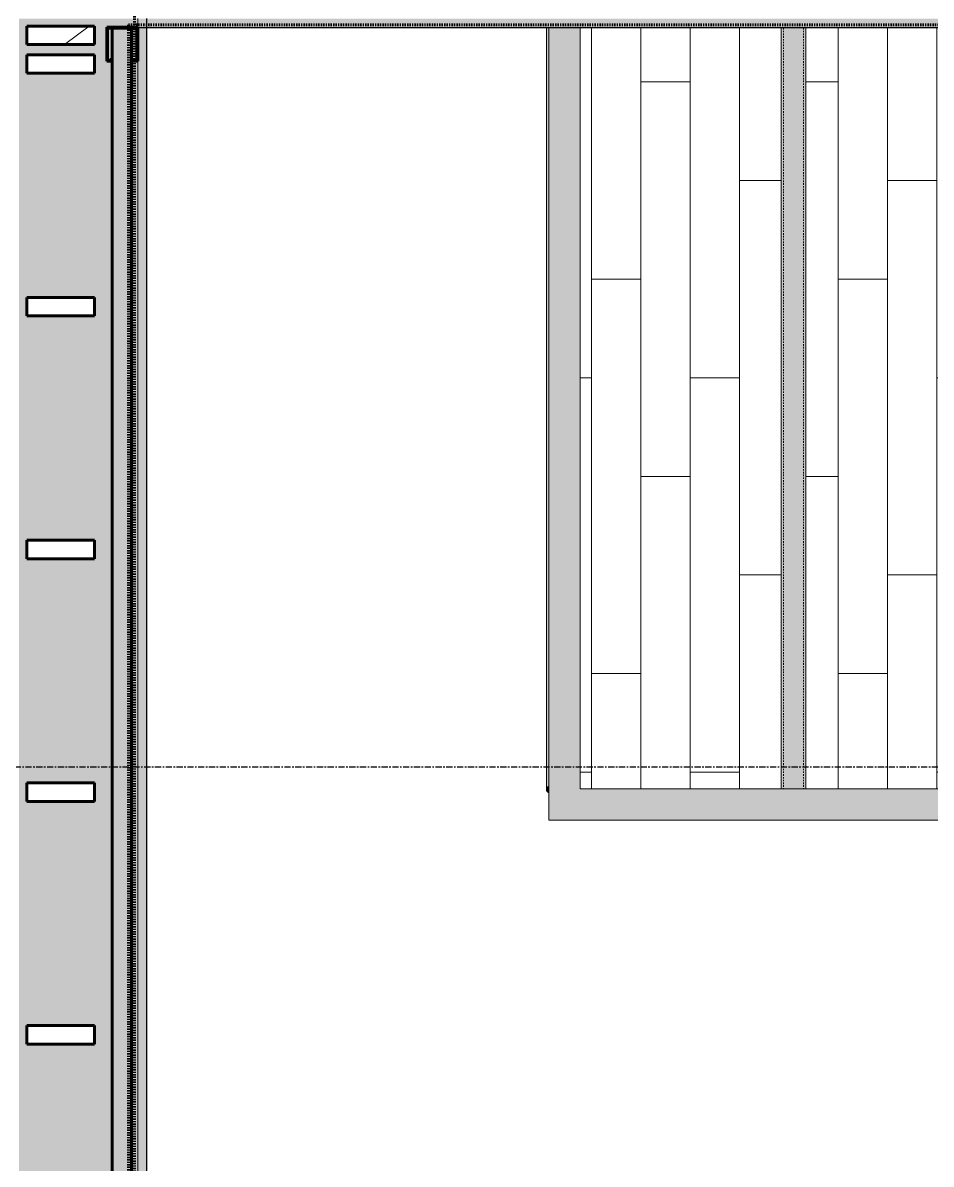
# Model space of a CAD drawing. Header units: inches. Extents: x -4110 to -1807, y 11006 to 12281.
# Drawn here: x -3410 to -3336.3, y 11155 to 11247.6 of the extents above; entities that cross this region are included whole.
import ezdxf

# ---------------------------------------------------------------- set-up
doc = ezdxf.new("R2010")
doc.units = ezdxf.units.IN
doc.header["$MEASUREMENT"] = 0
for name, pattern in [('Dash 1_16_', [0.125, 0.0625, -0.0625]), ('Double Dash 3_8_', [1, 0.375, -0.125, 0.125, -0.125, 0.125, -0.125]), ('Grid Line 1_2_', [0.875, 0.5, -0.125, 0.125, -0.125]), ('Hidden 1_8_', [0.1875, 0.125, -0.0625])]:
    doc.linetypes.add(name, pattern=pattern)
for name, color, linetype, lineweight in [('0-1', 7, 'Continuous', 5), ('0-3', 7, 'Continuous', 9), ('0-4', 50, 'Double Dash 3_8_', 60), ('A-FLOR-PATT-1', 35, 'Continuous', 9), ('A-GLAZ-CWMG', 51, 'Continuous', 9), ('A-GLAZ-CWMG-1', 254, 'Continuous', 9), ('A-GLAZ-CWMG-2', 50, 'Continuous', 60), ('A-WALL-1', 8, 'Continuous', 5), ('A-WALL-3', 50, 'Continuous', 60), ('A-WALL-4', 90, 'Continuous', 18), ('A-WALL-8', 9, 'Continuous', 9), ('A-WALL-9', 255, 'Continuous', 18), ('C-PROP-LINE-2', 50, 'Dash 1_16_', 60), ('S-BEAM-1', 55, 'Continuous', 9), ('S-BEAM-2', 254, 'Continuous', 9), ('S-BEAM-3', 7, 'Continuous', 9), ('S-BEAM-4', 7, 'Hidden 1_8_', 9), ('S-GRID-1', 1, 'Grid Line 1_2_', 30)]:
    doc.layers.add(name, color=color, linetype=linetype, lineweight=lineweight)

# ---------------------------------------------------------------- blocks, each defined once
blk = doc.blocks.new('Basic Wall _ EXT - FIBER CEMENT - LARGE - ___-2505164-ENLARGED RCP - 2ND FLOOR PLAN - EAST')
at = {"layer": 'A-WALL-4'}
h = blk.add_hatch(color=256, dxfattribs=at)
h.paths.add_polyline_path([(-3016.733, 11247.171), (-2067.705, 11247.171), (-2068.424, 11247.889), (-2100.575, 11247.889), (-2100.575, 11247.827), (-2103.036, 11247.827), (-2103.036, 11247.796), (-2138.536, 11247.796), (-2138.536, 11247.889), (-2215.711, 11247.889), (-2215.711, 11247.827), (-2218.172, 11247.827), (-2218.172, 11247.796), (-2253.672, 11247.796), (-2253.672, 11247.889), (-2254.175, 11247.889), (-2254.175, 11247.796), (-2289.675, 11247.796), (-2289.675, 11247.827), (-2292.136, 11247.827), (-2292.136, 11247.889), (-2330.975, 11247.889), (-2330.975, 11247.827), (-2333.436, 11247.827), (-2333.436, 11247.796), (-2368.936, 11247.796), (-2368.936, 11247.889), (-2407.711, 11247.889), (-2407.711, 11247.827), (-2410.172, 11247.827), (-2410.172, 11247.796), (-2445.672, 11247.796), (-2445.672, 11247.889), (-2446.175, 11247.889), (-2446.175, 11247.796), (-2481.675, 11247.796), (-2481.675, 11247.827), (-2484.136, 11247.827), (-2484.136, 11247.889), (-2561.31, 11247.889), (-2561.31, 11247.827), (-2566.236, 11247.827), (-2566.236, 11247.796), (-2637.736, 11247.796), (-2637.736, 11247.889), (-2791.711, 11247.889), (-2791.711, 11247.827), (-2794.172, 11247.827), (-2794.172, 11247.796), (-2829.672, 11247.796), (-2829.672, 11247.889), (-2830.175, 11247.889), (-2830.175, 11247.796), (-2865.675, 11247.796), (-2865.675, 11247.827), (-2868.136, 11247.827), (-2868.136, 11247.889), (-2945.375, 11247.871), (-2945.375, 11247.827), (-2947.836, 11247.827), (-2947.836, 11247.796), (-2983.336, 11247.796), (-2983.336, 11247.889), (-3060.51, 11247.889), (-3060.51, 11247.827), (-3065.436, 11247.827), (-3065.436, 11247.796), (-3136.936, 11247.796), (-3136.936, 11247.889), (-3252.511, 11247.889), (-3252.511, 11247.827), (-3254.972, 11247.827), (-3254.972, 11247.796), (-3290.472, 11247.796), (-3290.472, 11247.889), (-3290.975, 11247.889), (-3290.975, 11247.796), (-3326.475, 11247.796), (-3326.475, 11247.827), (-3328.936, 11247.827), (-3328.936, 11247.889), (-3399.924, 11247.889), (-3399.924, 11247.171), (-3021.735, 11247.171)], flags=0)
h.paths.add_polyline_path([(-3400.674, 11247.171), (-3399.974, 11247.189), (-3400.674, 11247.889), (-3400.674, 11247.189)], flags=0)
h.paths.add_polyline_path([(-2696.78, 11248.139), (-2674.762, 11248.139), (-2674.762, 11248.889), (-2754.685, 11248.889), (-2754.685, 11248.139), (-2713.619, 11248.139)], flags=0)
h.paths.add_polyline_path([(-3023.485, 11248.139), (-2983.336, 11248.139), (-2983.336, 11248.889), (-3023.485, 11248.889)], flags=0)
h.paths.add_polyline_path([(-3253.698, 11248.139), (-3212.175, 11248.139), (-3212.175, 11248.889), (-3253.698, 11248.889)], flags=0)
blk.add_hatch(color=256, dxfattribs=at).paths.add_polyline_path([(-2070.674, 11247.139), (-2067.674, 11247.139), (-2067.705, 11247.171), (-3400.674, 11247.171), (-3400.674, 11247.139), (-2073.714, 11247.139)], flags=0)
for p, q in [((-2067.705, 11247.171), (-3400.674, 11247.171)), ((-3400.674, 11247.139), (-2067.674, 11247.139))]:
    blk.add_line(p, q, dxfattribs=at)
blk = doc.blocks.new('Basic Wall _ EXT - FIBER CEMENT - LARGE - 2_ XPS - ___-2505165-ENLARGED RCP - 2ND FLOOR PLAN - EAST')
at = {"layer": 'A-WALL-4'}
h = blk.add_hatch(color=256, dxfattribs=at)
h.paths.add_polyline_path([(-3400.58, 11070.357), (-3399.955, 11070.357), (-3399.955, 11247.139), (-3400.674, 11247.127), (-3400.674, 11106.738), (-3400.611, 11106.738), (-3400.611, 11104.277), (-3400.58, 11104.277)], flags=0)
h.paths.add_polyline_path([(-3399.955, 11247.171), (-3399.974, 11247.889), (-3400.674, 11247.889), (-3399.974, 11247.189)], flags=0)
h = blk.add_hatch(color=256, dxfattribs=at)
h.paths.add_polyline_path([(-3399.924, 11070.357), (-3399.924, 11247.139), (-3399.955, 11247.139), (-3399.955, 11070.357)], flags=0)
h.paths.add_polyline_path([(-3399.955, 11247.171), (-3399.924, 11247.171), (-3399.924, 11247.889), (-3399.955, 11247.889)], flags=0)
for p, q in [((-3399.955, 11070.357), (-3399.955, 11247.889)), ((-3399.924, 11070.357), (-3399.924, 11247.889))]:
    blk.add_line(p, q, dxfattribs=at)
blk = doc.blocks.new('Rectangular Mullion - Profile_Polycarbonate_Upper and left-3296775-ENLARGED RCP - 2ND FLOOR PLAN - EAST')
at = {"layer": 'A-GLAZ-CWMG-1'}
blk.add_hatch(color=256, dxfattribs=at).paths.add_polyline_path([(-2.75, 0.787), (-2.75, 1.287), (0, 1.287), (0, -1.213), (-2.75, -1.213), (-2.75, -0.787), (-2.5, -0.787), (-2.5, -0.85), (-2.688, -0.85), (-2.688, -1.15), (-0.063, -1.15), (-0.063, 1.225), (-2.688, 1.225), (-2.688, 0.85), (-2.5, 0.85), (-2.5, 0.787), (-2.688, 0.787)], flags=0)
at = {"layer": 'A-GLAZ-CWMG-2'}
for p, q in [((0, 1.287), (-2.75, 1.287)), ((-2.75, 1.287), (-2.75, 0.787)), ((-2.688, 0.85), (-2.688, 1.225)), ((-2.688, 1.225), (-0.063, 1.225)), ((-0.063, 1.225), (-0.063, -1.15)), ((0, -1.213), (0, 1.287)), ((-2.75, 0.787), (-2.5, 0.787)), ((-2.5, 0.85), (-2.688, 0.85)), ((-2.5, 0.787), (-2.5, 0.85)), ((-2.5, -0.787), (-2.75, -0.787)), ((-2.75, -0.787), (-2.75, -1.213)), ((-2.688, -1.15), (-2.688, -0.85)), ((-2.688, -0.85), (-2.5, -0.85)), ((-2.5, -0.85), (-2.5, -0.787)), ((-2.75, -1.213), (0, -1.213)), ((-0.063, -1.15), (-2.688, -1.15))]:
    blk.add_line(p, q, dxfattribs=at)
blk = doc.blocks.new('Rectangular Mullion - Stud - Vertical-3289778-ENLARGED RCP - 2ND FLOOR PLAN - EAST')
at = {"layer": 'A-GLAZ-CWMG'}
h = blk.add_hatch(dxfattribs=at)
h.set_pattern_fill('FP_12', color=256, style=0, pattern_type=2)
h.set_pattern_definition([(126.87, (-11231.289, -3413.324), (32.00008575, -47.9999428), [8, -72]), (116.565, (-11236.089, -3422.924), (-15.9994993, 15.999975), [17.889, -17.889]), (108.435, (-11244.089, -3422.924), (-16.000521, 32.0003383), [10.119, -40.477])])
h.paths.add_polyline_path([(-1.5, 1.75), (-1.5, -2.75), (0, -2.75), (0, 2.75), (-1.5, 2.75)], flags=0)
at = {"layer": 'A-GLAZ-CWMG-2'}
for p, q in [((-1.5, -2.75), (-1.5, 2.75)), ((-1.5, 2.75), (0, 2.75)), ((0, 2.75), (0, -2.75)), ((0, -2.75), (-1.5, -2.75))]:
    blk.add_line(p, q, dxfattribs=at)
blk = doc.blocks.new('Rectangular Mullion - Stud - Vertical-3289780-ENLARGED RCP - 2ND FLOOR PLAN - EAST')
at = {"layer": 'A-GLAZ-CWMG'}
h = blk.add_hatch(dxfattribs=at)
h.set_pattern_fill('FP_13', color=256, style=0, pattern_type=2)
h.set_pattern_definition([(53.13, (11228.962, -3413.324), (-37.1200789, -44.1599337), [8, -72]), (63.435, (11233.762, -3422.924), (3.2002405, 22.39959), [17.889, -17.889]), (71.565, (11241.762, -3422.924), (6.399849, 35.2005718), [10.119, -40.477])])
h.paths.add_polyline_path([(1.5, 1.75), (1.5, -2.75), (0, -2.75), (0, 2.75), (1.5, 2.75)], flags=0)
at = {"layer": 'A-GLAZ-CWMG-2'}
for p, q in [((1.5, 2.75), (0, 2.75)), ((0, 2.75), (0, -2.75)), ((1.5, -2.75), (1.5, 2.75)), ((0, -2.75), (1.5, -2.75))]:
    blk.add_line(p, q, dxfattribs=at)
blk = doc.blocks.new('Rectangular Mullion - Stud - Vertical-V15-ENLARGED RCP - 2ND FLOOR PLAN - EAST')
at = {"layer": 'A-GLAZ-CWMG-2'}
for p, q in [((1.5, 2.75), (0, 2.75)), ((0, 2.75), (0, -2.75)), ((1.5, -2.75), (1.5, 2.75)), ((0, -2.75), (1.5, -2.75))]:
    blk.add_line(p, q, dxfattribs=at)
blk = doc.blocks.new('Rectangular Mullion - Stud - Vertical-V16-ENLARGED RCP - 2ND FLOOR PLAN - EAST')
at = {"layer": 'A-GLAZ-CWMG'}
h = blk.add_hatch(dxfattribs=at)
h.set_pattern_fill('FP_14', color=256, style=0, pattern_type=2)
h.set_pattern_definition([(53.13, (11189.595, -3413.324), (-37.1200789, -44.1599337), [8, -72]), (63.435, (11194.395, -3422.924), (3.2002405, 22.39959), [17.889, -17.889]), (71.565, (11202.395, -3422.924), (6.399849, 35.2005718), [10.119, -40.477])])
h.paths.add_polyline_path([(1.5, -2.75), (0, -2.75), (0, 2.75), (1.5, 2.75)], flags=0)
at = {"layer": 'A-GLAZ-CWMG-2'}
for p, q in [((1.5, 2.75), (0, 2.75)), ((0, 2.75), (0, -2.75)), ((1.5, -2.75), (1.5, 2.75)), ((0, -2.75), (1.5, -2.75))]:
    blk.add_line(p, q, dxfattribs=at)
blk = doc.blocks.new('Rectangular Mullion - Stud - Vertical-V17-ENLARGED RCP - 2ND FLOOR PLAN - EAST')
at = {"layer": 'A-GLAZ-CWMG-2'}
for p, q in [((1.5, 2.75), (0, 2.75)), ((0, 2.75), (0, -2.75)), ((1.5, -2.75), (1.5, 2.75)), ((0, -2.75), (1.5, -2.75))]:
    blk.add_line(p, q, dxfattribs=at)
blk = doc.blocks.new('Rectangular Mullion - Stud - Vertical-V18-ENLARGED RCP - 2ND FLOOR PLAN - EAST')
at = {"layer": 'A-GLAZ-CWMG'}
h = blk.add_hatch(dxfattribs=at)
h.set_pattern_fill('FP_15', color=256, style=0, pattern_type=2)
h.set_pattern_definition([(53.13, (11150.228, -3413.324), (-37.1200789, -44.1599337), [8, -72]), (63.435, (11155.028, -3422.924), (3.2002405, 22.39959), [17.889, -17.889]), (71.565, (11163.028, -3422.924), (6.399849, 35.2005718), [10.119, -40.477])])
h.paths.add_polyline_path([(1.5, -2.75), (0, -2.75), (0, 2.75), (1.5, 2.75)], flags=0)
at = {"layer": 'A-GLAZ-CWMG-2'}
for p, q in [((1.5, 2.75), (0, 2.75)), ((0, 2.75), (0, -2.75)), ((1.5, -2.75), (1.5, 2.75)), ((0, -2.75), (1.5, -2.75))]:
    blk.add_line(p, q, dxfattribs=at)
blk = doc.blocks.new('Walls 57 - Walls 1-3282069-ENLARGED RCP - 2ND FLOOR PLAN - EAST')
at = {"layer": 'S-BEAM-1'}
for points in [[(-3367.524, 11185.379), (-3367.473, 11185.539), (-3367.336, 11185.656), (-3367.338, 11247.139), (-3367.524, 11247.139), (-3367.524, 11185.421)], [(-3367.336, 11185.116), (-3367.336, 11185.643), (-3367.414, 11185.605), (-3367.517, 11185.421), (-3367.511, 11185.297), (-3367.414, 11185.154)]]:
    blk.add_hatch(color=256, dxfattribs=at).paths.add_polyline_path(points, flags=0)
at = {"layer": 'S-BEAM-3'}
blk.add_line((-3367.524, 11185.379), (-3367.524, 11247.139), dxfattribs=at)
for start_param, end_param in [(2.094395, 3.141593), (3.141593, 4.18879)]:
    blk.add_ellipse((-3367.149, 11185.379), major_axis=(0.375, 0), ratio=0.850805, start_param=start_param, end_param=end_param, dxfattribs=at)
blk = doc.blocks.new('Walls 59 - Walls 3-3282093-ENLARGED RCP - 2ND FLOOR PLAN - EAST')
at = {"layer": 'A-WALL-9'}
h = blk.add_hatch(color=256, dxfattribs=at)
h.paths.add_polyline_path([(-3367.336, 11182.889), (-3252.511, 11182.889), (-3252.511, 11247.139), (-3255.042, 11247.139), (-3255.042, 11185.421), (-3364.805, 11185.421), (-3364.805, 11247.139), (-3367.336, 11247.139), (-3367.336, 11183.899)], flags=0)
h.paths.add_polyline_path([(-3252.686, 11248.889), (-3252.511, 11248.889), (-3252.526, 11249.639), (-3252.686, 11249.639), (-3252.686, 11249.539)], flags=0)
blk.add_hatch(color=256, dxfattribs=at).paths.add_polyline_path([(-3252.686, 11248.889), (-3252.686, 11249.639), (-3253.698, 11249.639), (-3253.698, 11248.889)], flags=0)
at = {"layer": 'A-WALL-4'}
for p, q in [((-3252.686, 11248.889), (-3252.686, 11249.639)), ((-3252.511, 11248.889), (-3252.511, 11249.639)), ((-3367.336, 11182.889), (-3367.336, 11247.139)), ((-3364.805, 11247.139), (-3364.805, 11185.421)), ((-3255.042, 11247.139), (-3255.042, 11185.421)), ((-3252.511, 11182.889), (-3252.511, 11247.139)), ((-3255.042, 11185.421), (-3364.805, 11185.421)), ((-3367.336, 11182.889), (-3252.511, 11182.889))]:
    blk.add_line(p, q, dxfattribs=at)
blk = doc.blocks.new('CISC HSS Rectangular_CSA G40_21_ - HS102x51x4_8-V31-ENLARGED RCP - 2ND FLOOR PLAN - EAST')
at = {"layer": 'S-BEAM-2'}
for points in [[(-32.053, 0.89), (-32.053, 0.624), (29.665, 0.634), (29.665, 1), (-32.053, 1)], [(-32.053, -0.624), (29.665, -0.624), (29.665, 0.624), (-32.053, 0.624)], [(-32.053, -0.89), (-32.053, -1), (29.665, -0.996), (29.665, -0.624), (-32.053, -0.624)]]:
    blk.add_hatch(color=256, dxfattribs=at).paths.add_polyline_path(points, flags=0)
at = {"layer": 'S-BEAM-3'}
for p, q in [((-32.053, 1), (29.665, 1)), ((29.665, -1), (-32.053, -1))]:
    blk.add_line(p, q, dxfattribs=at)
at = {"layer": 'S-BEAM-4'}
for p, q in [((29.665, 0.812), (-32.053, 0.812)), ((29.665, -0.812), (-32.053, -0.812))]:
    blk.add_line(p, q, dxfattribs=at)
blk = doc.blocks.new('Family - ___-2835860-ENLARGED RCP - 2ND FLOOR PLAN - EAST')
at = {"layer": 'C-PROP-LINE-2'}
for p, q in [((-2067.924, 11247.389), (-3401.424, 11247.389)), ((-3401.424, 11247.389), (-3401.424, 11070.357))]:
    blk.add_line(p, q, dxfattribs=at)
blk = doc.blocks.new('Family - ___-2835903-ENLARGED RCP - 2ND FLOOR PLAN - EAST')
at = {"layer": 'C-PROP-LINE-2'}
blk.add_line((-3400.924, 11276.289), (-3400.924, 11070.357), dxfattribs=at)
blk = doc.blocks.new('Family - ___-2835932-ENLARGED RCP - 2ND FLOOR PLAN - EAST')
at = {"layer": 'C-PROP-LINE-2'}
for p, q in [((-2067.924, 11247.389), (-3401.424, 11247.389)), ((-3401.424, 11247.389), (-3401.424, 11070.357))]:
    blk.add_line(p, q, dxfattribs=at)
blk = doc.blocks.new('CTR - 1st Phase - Shell_rvt-1-ENLARGED RCP - 2ND FLOOR PLAN - EAST')
at = {"layer": 'A-FLOR-PATT-1'}
h = blk.add_hatch(dxfattribs=at)
h.set_pattern_fill('FP_34', color=256, style=0, pattern_type=2)
h.set_pattern_definition([(270, (-3899.874, 12810.767), (-4, -2e-16), []), (180, (-3899.874, 12810.767), (-8, 8), [4, -28]), (180, (-3903.874, 12794.767), (-8, 8), [4, -28])])
h.paths.add_polyline_path([(-3364.805, 11185.421), (-3255.042, 11185.421), (-3255.042, 11247.139), (-3266.48, 11247.139), (-3266.48, 11185.421), (-3268.48, 11185.421), (-3268.48, 11247.139), (-3282.48, 11247.139), (-3282.48, 11185.421), (-3284.48, 11185.421), (-3284.48, 11247.139), (-3298.48, 11247.139), (-3298.48, 11185.421), (-3300.48, 11185.421), (-3300.48, 11247.139), (-3314.48, 11247.139), (-3314.48, 11185.421), (-3316.48, 11185.421), (-3316.48, 11247.139), (-3330.48, 11247.139), (-3330.48, 11185.421), (-3332.48, 11185.421), (-3332.48, 11247.139), (-3346.48, 11247.139), (-3346.48, 11185.421), (-3348.48, 11185.421), (-3348.48, 11247.139), (-3364.805, 11247.139), (-3364.805, 11188.63)], flags=0)
at = {"layer": 'A-WALL-1'}
h = blk.add_hatch(color=256, dxfattribs=at)
h.paths.add_polyline_path([(-3404.174, 11107.177), (-3403.174, 11107.177), (-3403.174, 11109.927), (-3402.749, 11109.927), (-3402.749, 11244.439), (-3403.174, 11244.439), (-3403.174, 11247.189), (-3400.674, 11247.189), (-3400.674, 11247.889), (-3410.299, 11247.889), (-3410.299, 11107.177), (-3409.674, 11107.177), (-3409.674, 11108.677), (-3404.174, 11108.677), (-3404.174, 11107.902)], flags=0)
h.paths.add_polyline_path([(-3401.111, 11107.239), (-3400.736, 11107.239), (-3400.736, 11109.864), (-3401.111, 11109.864), (-3401.111, 11109.677), (-3401.174, 11109.677), (-3401.174, 11107.239)], flags=0)
h.paths.add_polyline_path([(-3402.749, 11107.239), (-3402.749, 11109.677), (-3402.811, 11109.677), (-3402.811, 11109.864), (-3403.111, 11109.864), (-3403.111, 11107.239)], flags=0)
h.paths.add_polyline_path([(-3401.174, 11109.927), (-3400.674, 11109.927), (-3400.674, 11244.439), (-3401.174, 11244.439), (-3401.174, 11116.828)], flags=0)
h.paths.add_polyline_path([(-3409.674, 11125.36), (-3409.674, 11126.86), (-3404.174, 11126.86), (-3404.174, 11125.36)], flags=0)
h.paths.add_polyline_path([(-3409.674, 11145.044), (-3409.674, 11146.544), (-3404.174, 11146.544), (-3404.174, 11145.044)], flags=0)
h.paths.add_polyline_path([(-3404.174, 11164.728), (-3409.674, 11164.728), (-3409.674, 11166.228), (-3404.174, 11166.228)], flags=0)
h.paths.add_polyline_path([(-3404.174, 11184.411), (-3409.674, 11184.411), (-3409.674, 11185.911), (-3404.174, 11185.911)], flags=0)
h.paths.add_polyline_path([(-3404.174, 11204.095), (-3409.674, 11204.095), (-3409.674, 11205.595), (-3404.174, 11205.595)], flags=0)
h.paths.add_polyline_path([(-3409.674, 11223.778), (-3409.674, 11225.278), (-3404.174, 11225.278), (-3404.174, 11223.778)], flags=0)
h.paths.add_polyline_path([(-3404.174, 11243.462), (-3409.674, 11243.462), (-3409.674, 11244.962), (-3404.174, 11244.962)], flags=0)
h.paths.add_polyline_path([(-3400.736, 11244.502), (-3400.736, 11247.127), (-3401.174, 11247.127), (-3401.174, 11244.689), (-3401.111, 11244.689), (-3401.111, 11244.502)], flags=0)
h.paths.add_polyline_path([(-3403.111, 11244.502), (-3402.811, 11244.502), (-3402.811, 11244.689), (-3402.749, 11244.689), (-3402.749, 11247.127), (-3403.111, 11247.127), (-3403.111, 11244.689)], flags=0)
h.paths.add_polyline_path([(-3408.674, 11245.789), (-3409.674, 11245.789), (-3409.674, 11247.289), (-3404.174, 11247.289), (-3404.174, 11245.789)], flags=0)
at = {"layer": 'A-WALL-8'}
blk.add_hatch(color=256, dxfattribs=at).paths.add_polyline_path([(-3401.174, 11107.239), (-3401.174, 11247.127), (-3402.749, 11247.127), (-3402.749, 11107.239)], flags=0)
at = {"layer": 'A-WALL-3'}
for p, q in [((-3402.749, 11107.239), (-3402.749, 11247.127)), ((-3402.749, 11247.127), (-3401.174, 11247.127)), ((-3401.174, 11247.127), (-3401.174, 11107.239))]:
    blk.add_line(p, q, dxfattribs=at)
at = {"layer": 'A-WALL-4'}
for p, q in [((-3400.674, 11247.189), (-3400.674, 11247.889)), ((-3400.674, 11109.927), (-3400.674, 11244.439))]:
    blk.add_line(p, q, dxfattribs=at)
at = {"layer": '0-3'}
for name in ['Walls 59 - Walls 3-3282093-ENLARGED RCP - 2ND FLOOR PLAN - EAST', 'Basic Wall _ EXT - FIBER CEMENT - LARGE - ___-2505164-ENLARGED RCP - 2ND FLOOR PLAN - EAST', 'Basic Wall _ EXT - FIBER CEMENT - LARGE - 2_ XPS - ___-2505165-ENLARGED RCP - 2ND FLOOR PLAN - EAST', 'Walls 57 - Walls 1-3282069-ENLARGED RCP - 2ND FLOOR PLAN - EAST']:
    blk.add_blockref(name, (0, 0), dxfattribs=at)
for name, p, rotation in [('Rectangular Mullion - Stud - Vertical-3289778-ENLARGED RCP - 2ND FLOOR PLAN - EAST', (-3406.924, 11247.289), 90.00000000000892), ('CISC HSS Rectangular_CSA G40_21_ - HS102x51x4_8-V31-ENLARGED RCP - 2ND FLOOR PLAN - EAST', (-3347.48, 11217.474), 89.99999999999939)]:
    blk.add_blockref(name, p, dxfattribs=dict(at, rotation=rotation))
at = {"layer": '0-3', "extrusion": (0, 0, -1)}
for name, p, rotation in [('Rectangular Mullion - Profile_Polycarbonate_Upper and left-3296775-ENLARGED RCP - 2ND FLOOR PLAN - EAST', (3401.961, 11247.189), 90), ('Rectangular Mullion - Stud - Vertical-3289780-ENLARGED RCP - 2ND FLOOR PLAN - EAST', (3406.924, 11244.962), 269.9999999999911), ('Rectangular Mullion - Stud - Vertical-V15-ENLARGED RCP - 2ND FLOOR PLAN - EAST', (3406.924, 11225.278), 269.9999999999911), ('Rectangular Mullion - Stud - Vertical-V16-ENLARGED RCP - 2ND FLOOR PLAN - EAST', (3406.924, 11205.595), 269.9999999999911), ('Rectangular Mullion - Stud - Vertical-V17-ENLARGED RCP - 2ND FLOOR PLAN - EAST', (3406.924, 11185.911), 269.9999999999911), ('Rectangular Mullion - Stud - Vertical-V18-ENLARGED RCP - 2ND FLOOR PLAN - EAST', (3406.924, 11166.228), 269.9999999999911)]:
    blk.add_blockref(name, p, dxfattribs=dict(at, rotation=rotation))
at = {"layer": '0-4'}
for name in ['Family - ___-2835932-ENLARGED RCP - 2ND FLOOR PLAN - EAST', 'Family - ___-2835860-ENLARGED RCP - 2ND FLOOR PLAN - EAST', 'Family - ___-2835903-ENLARGED RCP - 2ND FLOOR PLAN - EAST']:
    blk.add_blockref(name, (0, 0), dxfattribs=at)
blk = doc.blocks.new('CTR - 1st Phase - Structure_rvt-1-ENLARGED RCP - 2ND FLOOR PLAN - EAST')
at = {"layer": 'S-GRID-1'}
blk.add_line((-1807.145, 11187.189), (-4076.95, 11187.189), dxfattribs=at)

msp = doc.modelspace()

# ---------------------------------------------------------------- block references
at = {"layer": '0-1'}
for name in ['CTR - 1st Phase - Structure_rvt-1-ENLARGED RCP - 2ND FLOOR PLAN - EAST', 'CTR - 1st Phase - Shell_rvt-1-ENLARGED RCP - 2ND FLOOR PLAN - EAST']:
    msp.add_blockref(name, (0, 0), dxfattribs=at)

doc.saveas('drawing.dxf')
